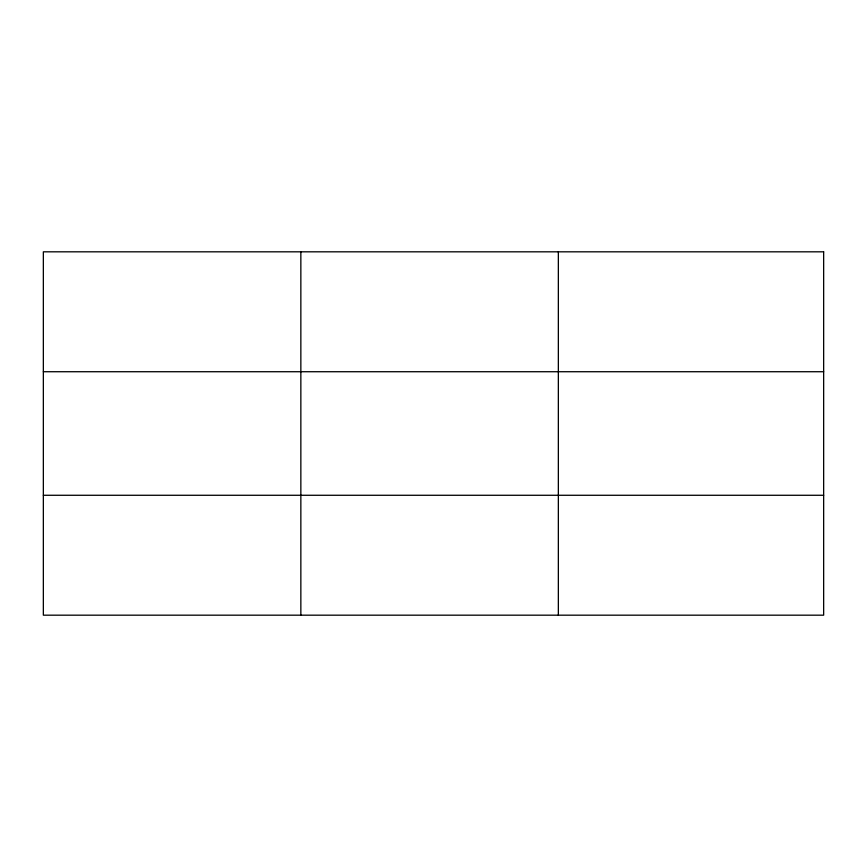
<?xml version="1.0" encoding="UTF-8"?>
<svg xmlns="http://www.w3.org/2000/svg" width="867" height="867" viewBox="0 0 867 867"><rect width="100%" height="100%" fill="white"/><g stroke="black" fill="none" stroke-linecap="round" stroke-linejoin="round"><path stroke-width="1.3" d="M300.849 615.18L300.849 251.82M558.348 615.18L558.348 251.82M43.35 371.726L823.65 371.726M43.35 495.274L823.65 495.274M823.65 251.82L823.65 615.18L43.35 615.18L43.35 251.82L823.65 251.82"/></g></svg>
